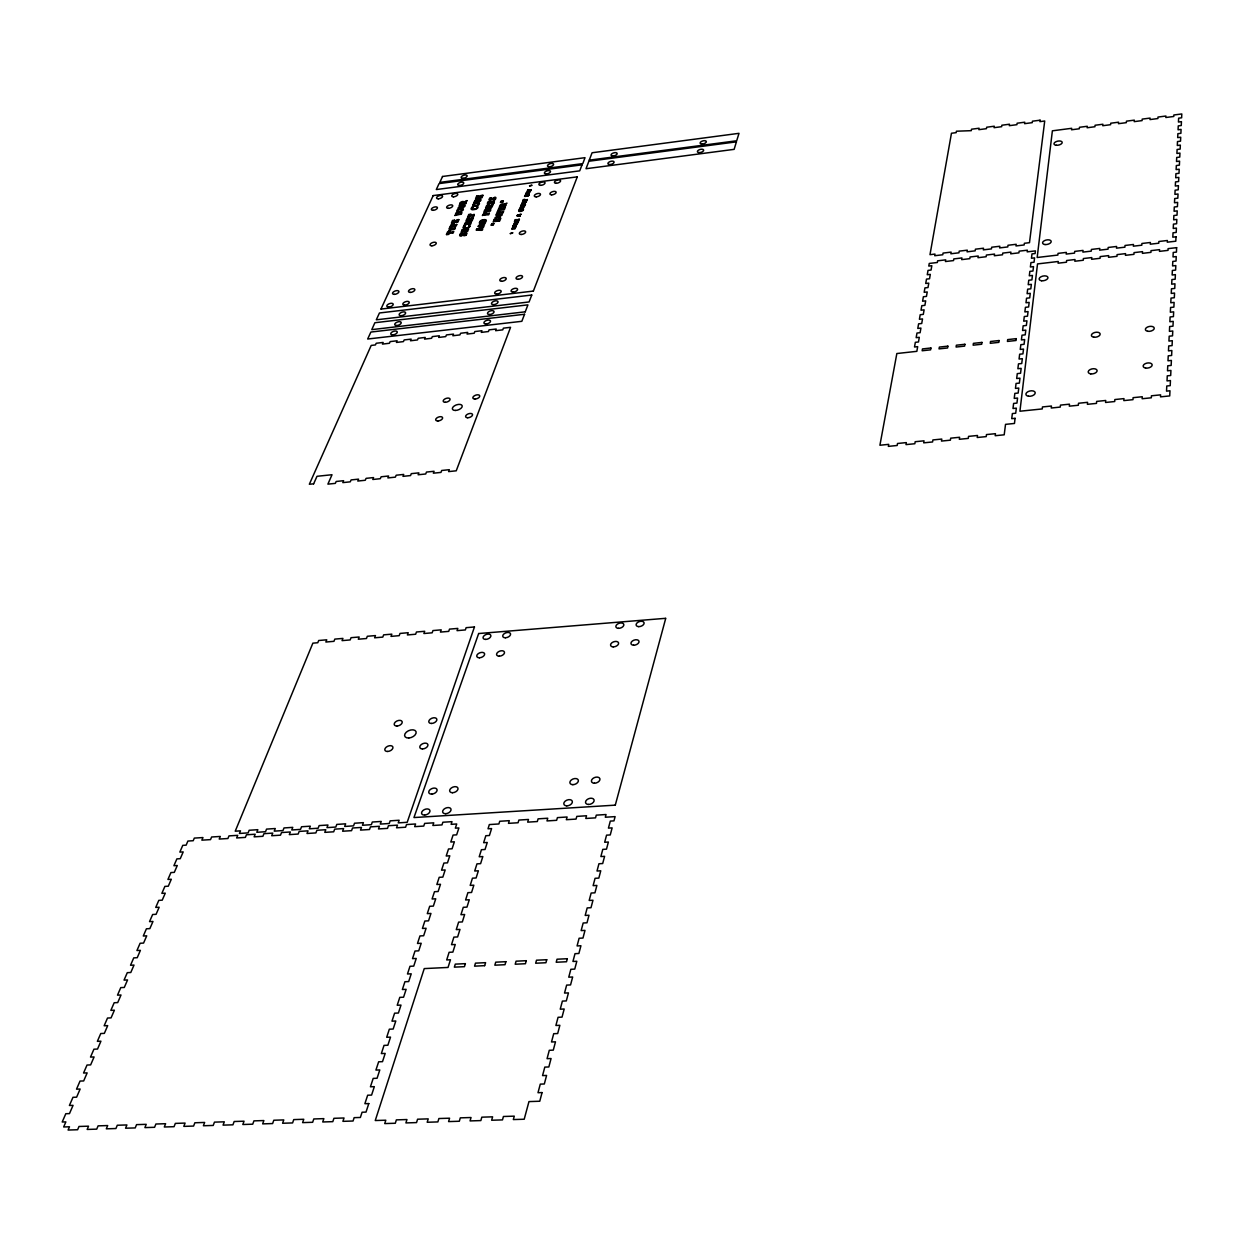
<?xml version="1.0" encoding="UTF-8"?>
<svg xmlns="http://www.w3.org/2000/svg" width="1244" height="1244" viewBox="0 0 1244 1244"><rect width="100%" height="100%" fill="white"/><g stroke="black" fill="none" stroke-linecap="round" stroke-linejoin="round"><path stroke-width="1.5" d="M463.079 202.368L460.56 203.689L462.986 202.197M484.476 224.993L483.683 225.195M489.732 199.46L491.753 199.227M490.183 202.943L488.177 203.083M512.715 232.955L510.367 233.716M471.149 223.018L470.667 224.169M456.812 224.495L456.113 226.128M500.383 217.56L495.547 217.98M481.552 230.342L476.95 230.156M450.064 227.792L454.589 227.994M461.975 212.6L461.306 214.17M455.802 214.652L458.367 213.844L455.615 213.859M455.428 227.668L454.76 229.269M510.289 233.483L512.637 232.737M483.761 226.719L482.656 228.103M506.215 205.089L505.157 206.457M490.789 209.956L490.338 211.06M479.578 223.951L485.067 223.345M459.907 205.291L464.665 205.011A1.882 0.871 -18.3 0 1 465.069 205.307L465.116 205.664A3.779 1.742 -18.3 0 1 464.961 206.115L464.634 206.52A2.224 1.026 -18.3 0 1 463.095 207.375L458.709 208.028M615.282 805.148L665.742 618.315M529.524 185.791L531.779 185.076M531.841 185.465L529.617 186.071M502.172 213.19L497.538 213.175L497.165 214.061L499.046 213.89M484.678 965.686L485.595 962.669L475.472 963.151L474.555 966.168L484.585 965.655M473.389 216.098L468.801 216.098L468.428 216.969L470.279 216.798M515.654 227.512L513.788 228.538L515.311 228.336M480.044 200.579L478.023 199.584L475.115 201.341M478.66 633.538L413.957 817.557L615.002 805.163M480.682 195.681L480.915 195.821A3.965 1.819 -18.1 0 0 481.366 195.774L481.428 197.267L479.064 197.578L479.406 196.785M527.223 191.063L528.949 190.441L527.596 190.13M520.179 216.223L517.084 216.176M531.328 189.663L530.924 190.674M466.189 235.225L463.856 235.8M589.267 160.165L592.066 152.763L739.014 133.326L736.681 140.774L589.236 160.165M533.381 291.065L577.278 176.866M525.232 311.84L527.923 304.858L374.879 322.725L371.785 329.629L525.31 311.809M582.037 164.83L579.72 170.848L436.302 189.554L439.054 183.599L582.068 164.83M485.331 221.323C485.875 219.037 480.915 220.188 480.371 221.992M516.571 220.343L515.125 221.043L516.089 219.877M522.651 205.244L521.22 205.929L522.169 204.778M517.022 220.297L518.421 220.623L518.344 219.597M523.102 205.182L524.486 205.509L524.408 204.498M521.252 210.143L521.609 209.256M521.718 210.08L522.791 209.458M526.476 200.579L523.102 201.264L524.315 201.155M526.85 199.646L523.46 200.377L524.984 199.584M530.457 190.643L527.052 191.483M530.784 189.819L527.72 189.819M518.748 221.012L519.432 219.317M524.812 205.898L525.497 204.218M526.943 200.611L527.394 199.475M514.41 221.572L515.094 219.861M519.463 209.07L519.805 208.214A6.251 2.939 -17.7 0 1 519.992 207.826L522.371 207.421M520.521 206.457L521.189 204.778M522.527 201.481L523.226 199.724M524.548 196.443L525.077 195.324A1.897 0.886 -17.6 0 1 526.336 194.562L526.974 194.391A3.405 1.586 -17.6 0 1 527.565 194.297A2.488 1.166 -17.6 0 1 528.949 194.422M514.441 222.723L517.473 222.738L513.99 223.842M522.153 203.627L525.263 203.596M526.15 193.722L529.244 193.675M502.825 211.604L497.74 212.708L499.513 211.604M499.637 221.09L500.679 218.54M502.934 213.066L503.649 211.356M504.302 209.754L505.344 207.235M507.023 203.145L504.489 204.654M497.071 220.001L496.729 220.81L499.155 220.499L499.824 218.851L499.062 218.96A4.027 1.897 -18 0 1 498.595 219.006L498.455 219.006M501.736 208.697L501.41 209.49L503.82 209.179L503.711 207.655A3.996 1.866 -17.9 0 1 503.26 207.717L503.12 207.701M500.352 202.352L502.778 202.321M493.168 221.914L494.226 219.364M496.294 214.372L497.413 211.682M497.864 210.594L498.999 207.966L501.052 207.639M499.357 207.017L499.886 205.742A11.367 5.303 -17.8 0 1 500.119 205.244L500.212 205.105A1.944 0.902 -17.9 0 1 502.187 203.985A1.944 0.902 -17.9 0 1 503.804 204.467L506.184 203.425M481.941 229.347L480.635 229.549L482.61 227.761M488.037 214.823L483.325 215.056M482.361 230.078L482.703 229.254M485.704 222.101L486.062 221.292A7.588 3.561 -18.2 0 0 486.233 220.826L486.295 220.437A2.612 1.228 -18.1 0 0 485.906 219.877A3.763 1.773 -18.2 0 0 483.683 219.69L482.003 220.064A2.986 1.399 -18.2 0 0 481.148 220.437A2.768 1.306 -18.2 0 0 480.262 221.043L479.267 222.94M488.799 214.73L489.374 212.973L486.746 214.17L486.855 212.491A1.679 0.777 -18.1 0 0 486.451 212.366L484.709 212.584A1.695 0.793 -18.1 0 0 484.134 212.848L482.377 215.57M491.971 207.157L493.028 204.654M476.203 230.156L476.576 229.269M483.916 211.9L484.46 210.609A11.367 5.303 -18 0 1 484.709 210.112L484.787 209.972A1.944 0.902 -18.1 0 1 486.777 208.852A1.944 0.902 -18.1 0 1 488.379 209.334L490.774 208.292M485.58 207.981L486.731 205.369L488.768 205.042M489.436 206.1L489.11 206.893L491.489 206.582L491.411 205.058A3.981 1.85 -18 0 1 490.96 205.12L492.904 204.482M520.334 208.043L521.609 207.375M464.961 230.513L464.618 231.322L467.029 231.011L466.951 229.456A4.027 1.897 -18.3 0 1 466.5 229.502L466.407 229.502M469.828 219.131L469.486 219.939L471.88 219.628L471.818 218.089A4.012 1.866 -18.2 0 1 471.367 218.135L471.569 217.731M474.057 214.528L469.004 215.616L470.792 214.528M467.495 231.602L468.584 229.036M472.362 220.204L473.435 217.669M474.151 215.989L474.135 214.372M481.91 197.827L482.967 195.355M461.042 232.426L462.146 229.86M464.245 224.993L464.805 223.687A11.414 5.349 -18.2 0 1 465.038 223.189L465.132 223.049A1.944 0.917 -18.3 0 1 467.138 221.914A1.944 0.917 -18.3 0 1 468.739 222.412L471.149 221.37M465.94 221.028L467.122 218.384L469.175 218.058M467.557 217.28L468.708 214.606M474.011 202.259L475.006 200.424A2.737 1.26 -18.1 0 1 475.877 199.817A2.939 1.368 -18.1 0 1 476.716 199.444L478.38 199.071A3.716 1.726 -18.1 0 1 480.588 199.242A2.566 1.197 -18.1 0 1 480.946 199.802L480.899 200.175A7.48 3.468 -18.2 0 1 480.775 200.533L480.697 200.704M475.566 198.667L476.623 196.194M515.856 226.983L512.544 227.45M511.844 229.16L515.187 228.663M523.537 207.872L522.527 207.655M453.049 233.188L453.811 231.446M457.792 222.256L458.896 219.722M465.831 203.752L466.298 202.632L465.505 202.85M467.138 200.735L464.603 202.228M525.046 196.428L528.327 195.946M512.979 226.361L516.136 226.315M455.288 221.183L454.946 221.976L457.326 221.681L457.279 220.141A3.996 1.866 -18.4 0 1 456.828 220.188L456.688 220.188M452.349 233.141L447.684 233.281L447.296 234.167L449.146 233.996M452.971 231.695L447.887 232.799L449.69 231.695M455.351 226.221L450.67 226.439M461.135 212.926L456.408 212.584L455.599 213.486M446.409 234.494L447.7 231.648L449.877 231.244M449.006 228.538L449.986 227.636M451.401 223.08L452.505 220.546M454.698 215.539L455.739 214.481M457.947 208.121L458.974 207.079M459.083 205.524L459.502 206.177M459.487 204.576L460.047 203.316A11.258 5.209 -18.2 0 1 460.28 202.819L460.373 202.679M313.643 483.807L317.002 476.296L332.024 474.726L327.887 484.149L335.336 483.372L336.16 481.475L343.624 480.697L342.8 482.61L350.279 481.832L351.088 479.92L358.583 479.142L357.759 481.055L365.269 480.262L366.078 478.349L373.573 477.572L372.78 479.484L380.306 478.707L381.099 476.794L388.626 476.001L387.848 477.929L395.39 477.136L396.167 475.224L403.725 474.43L402.963 476.359L410.536 475.566L411.297 473.653L418.886 472.86L418.124 474.773L425.712 473.98L426.474 472.067L434.078 471.274L433.332 473.187L440.951 472.409L441.698 470.481L449.333 469.688L448.586 471.6L456.237 470.807L510.569 327.312L503.4 328.167L502.763 329.847L495.594 330.686L496.232 329.022L489.094 329.862L488.441 331.542L481.288 332.381L481.957 330.717L474.819 331.557L474.166 333.236L467.044 334.076L467.713 332.397L460.607 333.252L459.938 334.916L452.832 335.756L453.516 334.092L446.425 334.931L445.741 336.595L438.666 337.435L439.35 335.771L432.29 336.611L431.606 338.275L424.546 339.114L425.246 337.435L418.202 338.275L417.502 339.939L410.458 340.778L411.173 339.114L404.16 339.939L403.445 341.602L396.432 342.442L397.147 340.778L390.149 341.602L389.419 343.266L382.437 344.106L383.168 342.442L376.186 343.266L375.455 344.93L371.194 345.428L309.336 484.258L313.612 483.823M442.537 176.477L439.847 182.386L582.798 163.602L585.022 157.677L442.491 176.477M450.546 226.719L449.846 227.123L451.51 224.215A1.695 0.793 -18.5 0 1 452.085 223.951L453.827 223.733A1.679 0.777 -18.5 0 1 454.231 223.858L454.091 225.553L456.719 224.355M471.181 221.261L471.88 220.903L471.429 221.727M380.959 309.087L433.192 195.588M501.114 207.826L498.937 209.816L500.508 208.837M496.434 219.115L494.241 221.137L495.827 220.141M526.352 202.072L526.383 201.31M522.822 209.941L520.863 211.029A3.141 1.477 -17.7 0 1 520.287 211.091L519.23 210.796M488.783 205.276L486.637 207.204L488.457 206.97L488.146 206.224M471.958 208.292L473.202 207.39M495.407 199.522L493.464 200.051M493.837 203.254L491.909 203.767M469.19 218.306L467.013 220.25L468.832 220.017L468.537 219.271M464.354 229.611L462.13 231.633L463.95 231.4L463.654 230.638M478.753 195.992L476.623 197.889L478.147 196.925M454.682 220.297L452.474 222.303L454.029 221.323M469.89 226.346L469.672 226.719A2.986 1.399 -18.3 0 1 468.926 227.403L468.677 227.574A3.405 1.602 -18.3 0 1 467.169 228.243L464.774 228.601A3.53 1.648 -18.3 0 1 463.39 228.243L463.25 228.134A3.001 1.399 -18.3 0 1 463.048 227.559L463.141 227.201A4.338 2.037 -18.3 0 1 463.872 226.299L463.856 226.284M519.261 210.438L520.054 209.863M491.504 198.045L491.022 198.294A1.695 0.793 -18 0 0 489.732 199.382M489.949 201.746L489.467 201.994A1.695 0.793 -18 0 0 488.161 203.083M518.11 222.707L513.85 224.184M491.909 198.993L494.817 197.252A1.835 0.855 -18 0 1 495.594 197.392A2.317 1.073 -18 0 1 495.889 197.749L495.812 198.402A4.199 1.944 -18 0 1 495.065 199.335L495.33 199.335M490.354 202.71L493.277 200.953A1.835 0.855 -18 0 1 494.039 201.093A2.317 1.073 -18 0 1 494.334 201.45L494.272 202.103A4.214 1.959 -18 0 1 493.51 203.036L493.775 203.052M462.659 234.665L465.645 232.861A1.866 0.886 -18.4 0 1 466.407 233.017M476.639 229.16L483.667 226.595M462.426 234.992L460.467 235.054A1.726 0.809 -18.4 0 1 461.757 233.872M468.817 225.273L469.579 225.148A3.234 1.508 -18.3 0 1 469.766 225.351A3.685 1.726 -18.3 0 1 469.905 226.346M476.841 206.488L477.603 206.364A3.203 1.493 -18.2 0 1 477.789 206.551A3.654 1.695 -18.2 0 1 477.929 207.53L477.696 207.903A2.954 1.368 -18.2 0 1 476.965 208.572L476.716 208.743A3.374 1.571 -18.2 0 1 475.224 209.396L472.844 209.754A3.499 1.617 -18.2 0 1 471.476 209.412L471.336 209.303A2.97 1.384 -18.2 0 1 471.134 208.743L471.227 208.386A4.292 1.99 -18.2 0 1 471.942 207.499L471.927 207.499M480.759 195.557L482.843 195.199M494.288 219.271L496.387 218.928M462.224 229.767L464.307 229.425M452.583 220.452L454.651 220.11M495.983 215.228L502.172 214.668M463.841 202.15L467.029 200.564M497.507 211.558L499.684 211.169M468.801 214.481L470.963 214.092M476.716 196.07L478.738 195.743M463.81 225.942L465.598 225.63M495.05 217.576L500.741 215.259L496.449 215.803M477.929 226.268L483.636 223.951L479.344 224.495M471.911 207.142L473.529 206.862M488.705 209.692L487.897 210.625L489.903 210.36M469.066 222.769L468.226 223.718L470.248 223.453M464.245 202.383L463.421 203.316L465.411 203.067M504.131 204.809L503.322 205.758L505.328 205.493M460.435 233.732L462.177 233.437M489.701 198.107L491.411 197.827M488.13 201.808L489.856 201.528M522.713 207.235L524.019 206.66M469.423 222.598L471.258 221.805M522.9 207.484L524.113 206.955M489.079 209.521L490.898 208.728M522.091 202.85L526.072 201.559M517.022 215.383L521.049 214.077M512.932 225.537L516.975 224.215M526.088 192.944L530.053 191.654M455.475 215.43L460.591 214.186A3.39 1.586 -18.3 0 0 460.482 214.45M448.882 230.529L454.029 229.269A3.421 1.602 -18.4 0 0 453.936 229.534M501.845 215.212L496.185 217.482L500.632 216.922M484.74 223.904L479.064 226.19L483.512 225.615M449.131 229.953L451.805 228.912L449.799 228.429M519.246 209.692L519.308 209.661A3.126 1.477 -17.8 0 1 519.774 209.583L520.365 209.521M493.852 223.811L491.52 224.231M493.417 224.9L491.116 225.32M503.198 201.264L500.943 201.652M529.928 191.98L528.576 193.318L529.369 193.38M525.948 201.886L524.595 203.223L525.388 203.285M520.909 214.419L519.541 215.772L520.334 215.834M516.835 224.558L515.451 225.926L516.26 226.004M522.324 205.058L523.242 204.918M516.229 220.157L517.162 220.017M524.128 204.28L525.31 204.109M518.048 219.364L519.246 219.193M465.147 226.175L463.872 227.108A2.426 1.135 -18.3 0 0 463.732 227.248M521.438 204.607L522.558 204.467M515.343 219.706L516.462 219.566M523.475 199.553L524.75 199.367M501.052 201.108L503.307 200.922M491.691 223.656L493.961 223.469M500.617 202.181L502.856 201.994M491.224 224.76L493.495 224.573M478.753 196.521L479.624 196.396A3.732 1.726 -18.1 0 1 480.137 196.35L480.215 196.35M476.421 198.371L481.226 197.734M474.99 201.683L479.811 201.046M479.624 201.528L474.088 202.57M460.358 204.156L465.209 203.534M525.201 196.054L528.451 195.635M459.658 205.866L464.339 205.758A2.255 1.042 -18.3 0 1 464.245 206.1L462.659 207.017A7.075 3.265 -18.3 0 1 461.851 207.157L458.927 207.53M488.783 205.82L489.669 205.695A3.763 1.757 -18 0 1 490.183 205.649L490.229 205.649M433.161 195.588L577.092 176.881M486.435 207.686L491.287 207.064M500.212 206.597L505.142 205.96M503.664 207.266L505.219 207.079M501.083 208.417L501.97 208.292A3.779 1.773 -17.9 0 1 502.483 208.246L502.56 208.246M521.096 206.255L524.362 205.835M484.787 211.48L489.701 210.842M498.735 210.298L503.618 209.661M520.163 208.479L521.625 208.277M520.039 208.79L523.335 208.354M522.045 209.272L523.055 209.132M457.232 219.737L458.787 219.566M471.771 217.684L473.326 217.513M469.19 218.851L470.061 218.726A3.779 1.773 -18.3 0 1 470.574 218.68L470.621 218.68M454.651 220.888L455.522 220.779A3.779 1.757 -18.4 0 1 456.035 220.732L456.113 220.732M466.811 220.732L471.678 220.11M452.256 222.785L457.123 222.163M498.999 218.555L500.57 218.369M496.403 219.722L497.289 219.597A3.81 1.788 -18 0 1 497.818 219.55M480.246 222.349L485.144 221.712M465.116 224.573L470.045 223.936M480.044 222.832L484.942 222.194M494.039 221.619L498.953 220.981M514.985 221.37L518.282 220.95M478.427 226.688L483.325 226.05M466.904 229.052L468.475 228.865M464.307 230.218L465.194 230.109A3.81 1.788 -18.4 0 1 465.707 230.047L465.754 230.062M461.913 232.13L466.811 231.508M512.404 227.761L513.694 227.605L512.015 228.772M381.084 309.072L533.178 291.096M522.713 201.606L523.895 201.466M469.594 217.265L467.744 217.482M498.362 214.357L496.418 214.559M448.462 234.478L446.565 234.681M478.613 633.538L665.478 618.33M460.42 234.105L460.451 234.105A4.37 2.053 -18.4 0 0 459.751 234.945L459.689 235.349A2.597 1.213 -18.4 0 0 460.031 235.925L460.156 235.987A1.804 0.855 -18.4 0 0 460.964 236.08A2.224 1.042 -18.4 0 0 461.54 236.002L464.51 233.545L465.956 233.95A1.959 0.917 -18.4 0 1 464.758 235.194M466.111 235.038L466.002 235.023A4.276 2.022 -18.4 0 0 466.656 234.059L466.733 233.499M514.674 222.147L518.064 222.474M468.848 225.553L468.941 225.662A2.799 1.306 -18.3 0 1 469.066 226.424L468.895 226.688A2.006 0.933 -18.3 0 1 468.179 227.294A2.426 1.135 -18.3 0 1 467.293 227.683L464.712 228.01A2.426 1.135 -18.3 0 1 464.074 227.823A1.975 0.917 -18.3 0 1 463.81 227.357M460.342 202.679A1.928 0.886 -18.3 0 1 462.364 201.575A1.928 0.886 -18.3 0 1 463.934 202.041M466.344 232.939A2.441 1.151 -18.4 0 1 466.656 233.312M471.818 208.432A2.395 1.12 -18.2 0 1 471.88 208.199M471.88 208.541A1.944 0.902 -18.2 0 0 472.145 209.008A2.395 1.12 -18.2 0 0 472.782 209.194L475.348 208.852A2.395 1.12 -18.2 0 0 476.219 208.479A1.975 0.917 -18.2 0 0 476.934 207.888L477.09 207.624A2.768 1.291 -18.2 0 0 477.027 206.955M488.177 202.181A4.292 2.006 -18 0 0 487.477 202.99L487.43 203.254A2.55 1.182 -18 0 0 487.772 203.938L487.897 204A1.773 0.824 -18 0 0 488.69 204.094A2.193 1.011 -18 0 0 489.265 204L492.173 201.606L493.588 202.088A1.928 0.902 -18 0 1 492.437 203.192M489.732 198.48A4.292 1.99 -18 0 0 489.047 199.289L489.001 199.553A2.55 1.182 -18 0 0 489.327 200.237L489.452 200.284A1.773 0.824 -18 0 0 490.245 200.377A2.177 1.011 -18 0 0 490.82 200.3L493.728 197.905L495.143 198.387A1.928 0.902 -18 0 1 493.992 199.491M519.214 209.956A2.861 1.337 -17.7 0 0 518.732 210.547L518.686 210.796A2.006 0.933 -17.7 0 0 518.935 211.247A2.364 1.104 -17.7 0 0 519.899 211.464L521.298 211.293A2.161 1.011 -17.7 0 0 523.086 210.298L523.32 209.909A3.25 1.524 -17.8 0 0 523.351 209.147M525.015 195.868A2.053 0.949 -17.6 0 1 527.378 194.499A2.053 0.949 -17.6 0 1 528.871 195.355M529.027 194.391A2.55 1.182 -17.6 0 1 529.042 195.292M473.466 204.933C480.262 207.142 478.411 200.144 473.482 204.809M462.706 209.49C458.274 214.528 455.537 207.39 462.706 209.552M486.373 213.268L486.031 214.263C481.008 216.518 484.958 211.387 486.373 213.268M502.949 204.856L500.415 206.131L501.41 204.716L502.949 204.902M487.524 209.723L484.989 210.998L486 209.583L487.524 209.769M453.733 224.651L450.872 225.957L452.038 224.464L453.733 224.604M467.868 222.8L465.318 224.091L466.344 222.645L467.868 222.8M1176.637 247.649L1176.435 252.097L1173.232 252.47L1173.014 256.933L1176.233 256.559L1176.031 261.053L1172.797 261.427L1172.579 265.921L1175.813 265.563L1175.611 270.088L1172.361 270.461L1172.143 275.002L1175.393 274.629L1175.176 279.2L1171.91 279.573L1171.692 284.176L1174.958 283.803L1174.756 288.421L1171.475 288.795L1171.242 293.428L1174.538 293.055L1174.32 297.72L1171.024 298.093L1170.791 302.774L1174.103 302.401L1173.885 307.113L1170.573 307.47L1170.34 312.213L1173.652 311.84L1173.434 316.598L1170.106 316.956L1169.873 321.729L1173.216 321.372L1172.983 326.161L1169.655 326.534L1169.422 331.355L1172.765 330.982L1172.532 335.833L1169.189 336.207L1168.94 341.074L1172.314 340.7L1172.081 345.599L1168.707 345.956L1168.474 350.886L1171.848 350.513L1171.63 355.457L1168.24 355.831L1167.992 360.791L1171.397 360.433L1171.164 365.425L1167.758 365.783L1167.51 370.805L1170.931 370.448L1170.697 375.486L1167.261 375.843L1167.027 380.913L1170.448 380.555L1170.215 385.656L1166.779 385.998L1166.53 391.129L1169.982 390.772L1169.733 395.919L1160.528 396.852L1160.621 394.861L1151.431 395.794L1151.322 397.8L1142.148 398.733L1142.256 396.743L1133.097 397.676L1132.973 399.666L1123.83 400.599L1123.97 398.609L1114.842 399.542L1114.702 401.532L1105.574 402.465L1105.729 400.475L1096.648 401.408L1096.477 403.398L1087.396 404.316L1087.567 402.325L1078.517 403.258L1078.33 405.249L1069.296 406.166L1069.482 404.176L1060.463 405.109L1060.261 407.083L1051.242 408.016L1051.444 406.026L1042.456 406.943L1042.254 408.934L1019.924 411.22L1037.527 263.915L1058.255 261.489L1058.069 263.199L1066.45 262.22L1066.621 260.509L1075.003 259.529L1074.832 261.24L1083.229 260.26L1083.384 258.55L1091.797 257.57L1091.641 259.281L1100.069 258.301L1100.209 256.591L1108.653 255.595L1108.513 257.306L1116.972 256.326L1117.096 254.616L1125.556 253.62L1125.431 255.331L1133.922 254.351L1134.046 252.625L1142.536 251.63L1142.412 253.356L1150.933 252.361L1151.042 250.635L1159.563 249.64L1159.47 251.366L1168.007 250.371L1168.1 248.644L1176.637 247.649M1176 236.795L1175.798 241.196L1167.276 242.191L1167.37 240.496L1158.864 241.492L1158.77 243.202L1150.28 244.197L1150.389 242.487L1141.914 243.482L1141.805 245.192L1133.346 246.188L1133.471 244.477L1125.027 245.472L1124.903 247.183L1116.474 248.162L1116.599 246.468L1108.186 247.463L1108.046 249.158L1099.649 250.153L1099.789 248.442L1091.408 249.438L1091.252 251.132L1082.886 252.112L1083.042 250.417L1074.692 251.397L1074.521 253.107L1066.17 254.087L1066.357 252.392L1058.038 253.372L1057.851 255.067L1037.169 257.492L1052.377 130.822L1071.69 128.303L1071.519 129.78L1079.31 128.77L1079.465 127.292L1087.272 126.282L1087.116 127.759L1094.938 126.733L1095.078 125.255L1102.899 124.245L1102.759 125.722L1110.597 124.695L1110.736 123.218L1118.574 122.192L1118.449 123.685L1126.318 122.658L1126.442 121.166L1134.31 120.139L1134.201 121.632L1142.085 120.606L1142.194 119.113L1150.094 118.087L1149.985 119.58L1157.9 118.538L1157.993 117.06L1165.923 116.034L1165.83 117.511L1173.776 116.47L1173.854 114.992L1181.8 113.95L1181.629 117.791L1178.643 118.18L1178.441 122.036L1181.442 121.648L1181.256 125.52L1178.255 125.908L1178.068 129.796L1181.069 129.407L1180.898 133.31L1177.881 133.683L1177.679 137.618L1180.711 137.229L1180.525 141.163L1177.493 141.552L1177.306 145.501L1180.338 145.113L1180.152 149.093L1177.104 149.467L1176.917 153.463L1179.95 153.074L1179.763 157.086L1176.715 157.475L1176.513 161.502L1179.576 161.114L1179.39 165.157L1176.326 165.545L1176.124 169.604L1179.188 169.215L1179.001 173.305L1175.922 173.678L1175.72 177.783L1178.814 177.394L1178.612 181.515L1175.518 181.904L1175.316 186.04L1178.426 185.651L1178.224 189.803L1175.113 190.192L1174.911 194.359L1178.021 193.986L1177.835 198.169L1174.709 198.558L1174.491 202.772L1177.633 202.383L1177.43 206.628L1174.289 207.002L1174.087 211.247L1177.228 210.874L1177.026 215.15L1173.87 215.523L1173.667 219.815L1176.824 219.442L1176.622 223.749L1173.45 224.122L1173.247 228.461L1176.42 228.072L1176.202 232.426L1173.03 232.799L1172.812 237.184L1176 236.795M1015.088 418.326L1014.466 423.458L1005.525 424.359L1004.203 434.809L995.2 435.711L995.464 433.689L986.476 434.576L986.197 436.613L977.224 437.499L977.504 435.478L968.547 436.38L968.267 438.401L959.326 439.287L959.622 437.266L950.696 438.168L950.385 440.174L941.475 441.076L941.786 439.054L932.907 439.941L932.58 441.962L923.701 442.848L924.028 440.827L915.18 441.713L914.838 443.735L905.99 444.606L906.332 442.6L897.515 443.486L897.157 445.492L888.34 446.378L888.714 444.357L879.912 445.243L896.846 353.529L916.844 351.337L917.668 346.656L914.511 346.998L915.335 342.318L918.492 341.976L919.3 337.326L916.159 337.668L916.984 333.034L920.109 332.692L920.918 328.074L917.792 328.432L918.601 323.844L921.726 323.487L922.519 318.915L919.409 319.273L920.202 314.732L923.312 314.374L924.105 309.849L921.011 310.207L921.804 305.697L924.898 305.34L925.676 300.861L922.597 301.219L923.375 296.756L926.453 296.399L927.231 291.951L924.168 292.309L924.945 287.893L928.008 287.535L928.786 283.134L925.723 283.476L926.5 279.107L929.548 278.749L930.31 274.38L927.262 274.737L928.024 270.399L931.072 270.041L931.818 265.718L928.786 266.076L929.252 263.448L937.338 262.5L937.618 260.82L945.72 259.856L945.44 261.535L953.542 260.571L953.821 258.907L961.939 257.943L961.674 259.623L969.807 258.659L970.071 256.979L978.219 256.015L977.971 257.695L986.134 256.731L986.383 255.051L994.547 254.071L994.314 255.751L1002.509 254.787L1002.742 253.107L1010.937 252.128L1010.719 253.823L1018.929 252.843L1019.147 251.164L1027.373 250.184L1027.171 251.863L1035.412 250.899L1035.101 253.527L1031.991 253.9L1031.463 258.239L1034.573 257.866L1034.044 262.235L1030.934 262.593L1030.39 266.978L1033.515 266.62L1032.971 271.021L1029.845 271.379L1029.301 275.795L1032.442 275.437L1031.898 279.884L1028.757 280.242L1028.213 284.705L1031.354 284.347L1030.809 288.826L1027.653 289.183L1027.109 293.693L1030.265 293.335L1029.721 297.86L1026.549 298.218L1025.989 302.758L1029.161 302.401L1028.617 306.973L1025.429 307.33L1024.869 311.917L1028.057 311.56L1027.497 316.178L1024.294 316.536L1023.719 321.17L1026.938 320.812L1026.362 325.462L1023.159 325.819L1022.584 330.5L1025.802 330.142L1025.227 334.838L1021.993 335.196L1021.417 339.923L1024.652 339.565L1024.076 344.308L1020.842 344.666L1020.251 349.424L1023.501 349.082L1022.926 353.871L1019.66 354.213L1019.069 359.034L1022.335 358.676L1021.744 363.512L1018.478 363.87L1017.872 368.722L1021.153 368.38L1020.562 373.262L1017.281 373.62L1016.675 378.518L1019.971 378.176L1019.365 383.105L1016.068 383.447L1015.462 388.408L1018.774 388.066L1018.167 393.042L1014.84 393.384L1014.233 398.391L1017.561 398.049L1016.939 403.087L1013.611 403.429L1012.989 408.483L1016.332 408.141L1015.71 413.226L1012.367 413.568L1011.73 418.668L1015.088 418.326M1040.093 120.201L1039.906 121.648L1044.711 120.995L1029.488 242.673L1024.372 243.295L1024.154 244.959L1015.959 245.954L1016.177 244.29L1007.998 245.27L1007.78 246.934L999.601 247.914L999.834 246.25L991.686 247.229L991.452 248.893L983.304 249.873L983.537 248.209L975.42 249.189L975.172 250.853L967.054 251.832L967.303 250.168L959.217 251.148L958.953 252.812L950.867 253.776L951.131 252.112L943.061 253.092L942.781 254.756L934.726 255.72L934.99 254.071L929.983 254.678L951.458 133.248L956.154 132.657L956.403 131.211L971.269 130.667L971.517 129.22L979.09 128.225L978.857 129.671L986.445 128.676L986.679 127.23L994.267 126.219L994.049 127.681L1001.653 126.686L1001.871 125.224L1009.49 124.213L1009.288 125.675L1016.923 124.68L1017.125 123.218L1024.761 122.207L1024.574 123.669L1032.225 122.658L1032.427 121.197L1040.093 120.201M1016.286 338.648L1016.053 340.498L1007.438 341.431L1007.687 339.596L1016.286 338.648M999.087 340.529L998.839 342.364L990.271 343.313L990.519 341.478L999.087 340.529M981.951 342.411L981.703 344.246L973.15 345.194L973.414 343.344L981.951 342.411M964.893 344.277L964.613 346.112L956.092 347.045L956.372 345.21L964.893 344.277M947.866 346.143L947.586 347.978L939.002 348.895L939.391 347.076L947.866 346.143M930.916 347.993L930.605 349.844L922.146 350.761L922.473 348.926L930.916 347.993M542.057 1092.574L539.772 1101.235L528.964 1101.593L524.206 1119.227L513.337 1119.569L514.27 1116.148L503.431 1116.49L502.483 1119.895L491.66 1120.238L492.608 1116.832L481.817 1117.174L480.853 1120.58L470.061 1120.922L471.041 1117.516L460.311 1117.858L459.316 1121.248L448.586 1121.59L449.582 1118.2L438.899 1118.527L437.872 1121.917L427.19 1122.259L428.216 1118.869L417.58 1119.211L416.538 1122.586L405.902 1122.928L406.959 1119.538L396.37 1119.88L395.297 1123.254L384.723 1123.581L385.796 1120.206L375.253 1120.533L424.251 968.594L448.042 967.443L450.468 959.762L446.705 959.948L449.115 952.298L452.863 952.111L455.257 944.491L451.51 944.678L453.889 937.121L457.621 936.934L459.985 929.408L456.268 929.61L458.616 922.131L462.333 921.928L464.65 914.495L460.949 914.698L463.281 907.311L466.966 907.109L469.283 899.77L465.598 899.972L467.899 892.663L471.569 892.461L473.84 885.199L470.185 885.401L472.456 878.186L476.11 877.969L478.365 870.8L474.71 871.002L476.965 863.865L480.604 863.647L482.827 856.556L479.204 856.774L481.428 849.714L485.036 849.496L487.244 842.483L483.636 842.701L485.829 835.719L489.421 835.501L491.598 828.566L488.021 828.784L489.343 824.57L498.891 823.963L499.73 821.273L509.294 820.667L508.469 823.357L518.064 822.75L518.888 820.06L528.482 819.454L527.674 822.144L537.315 821.538L538.108 818.847L547.749 818.225L546.971 820.931L556.643 820.309L557.421 817.619L567.108 816.997L566.331 819.703L576.05 819.081L576.812 816.391L586.53 815.769L585.784 818.474L595.534 817.852L596.28 815.147L606.046 814.525L605.315 817.23L615.111 816.624L613.976 820.869L610.306 821.102L608.44 828.115L612.126 827.882L610.26 834.942L606.559 835.159L604.677 842.25L608.378 842.032L606.497 849.154L602.78 849.372L600.868 856.556L604.6 856.323L602.687 863.538L598.939 863.756L597.011 871.018L600.759 870.8L598.831 878.093L595.067 878.311L593.124 885.65L596.887 885.433L594.943 892.819L591.149 893.036L589.174 900.454L592.968 900.252L590.993 907.716L587.184 907.918L585.193 915.444L589.003 915.242L586.997 922.799L583.172 923.001L581.15 930.59L584.991 930.403L582.969 938.054L579.113 938.24L577.076 945.938L580.932 945.751L578.88 953.479L575.008 953.681L572.94 961.456L576.812 961.27L574.744 969.107L570.856 969.294L568.757 977.178L572.66 976.991L570.561 984.921L566.642 985.108L564.527 993.07L568.446 992.899L566.315 1000.922L562.381 1001.109L560.235 1009.179L564.185 1009.008L562.024 1017.125L558.074 1017.297L555.897 1025.476L559.862 1025.305L557.685 1033.531L553.704 1033.702L551.512 1041.974L555.493 1041.819L553.285 1050.138L549.288 1050.294L547.065 1058.675L551.076 1058.52L548.837 1066.963L544.81 1067.103L542.555 1075.593L546.582 1075.438L544.328 1083.99L540.285 1084.13L537.999 1092.714L542.057 1092.574M567.326 958.72L566.518 961.752L556.208 962.25L557.032 959.217L567.326 958.72M546.754 959.715L545.929 962.732L535.666 963.229L536.506 960.212L546.754 959.715M526.274 960.695L525.419 963.727L515.203 964.224L516.073 961.192L526.274 960.695M505.888 961.69L505.002 964.706L494.832 965.188L495.734 962.172L505.888 961.69M736.401 141.878L734.131 149.358L586.017 168.718L588.878 161.238L736.479 141.847M465.38 963.649L464.447 966.666L454.355 967.148L455.304 964.131L465.38 963.649M368.799 1103.568L366.016 1112.105L362.082 1112.229L360.371 1117.47L354.151 1117.656L353.047 1121.015L342.909 1121.342L344.028 1117.983L333.936 1118.309L332.801 1121.653L322.725 1121.979L323.86 1118.636L313.799 1118.962L312.648 1122.29L302.603 1122.617L303.769 1119.273L293.755 1119.6L292.589 1122.928L282.59 1123.254L283.772 1119.911L273.804 1120.238L272.607 1123.565L262.655 1123.876L263.868 1120.549L253.947 1120.875L252.719 1124.187L242.813 1124.514L244.042 1121.186L234.167 1121.513L232.923 1124.825L223.065 1125.136L224.309 1121.824L214.466 1122.135L213.206 1125.447L203.394 1125.758L204.654 1122.446L194.873 1122.772L193.582 1126.069L183.801 1126.38L185.092 1123.083L175.342 1123.394L174.051 1126.691L164.301 1127.002L165.623 1123.705L155.904 1124.016L154.583 1127.297L144.895 1127.608L146.217 1124.327L136.56 1124.638L135.223 1127.919L125.566 1128.215L126.919 1124.949L117.294 1125.245L115.925 1128.526L106.315 1128.837L107.684 1125.556L98.105 1125.867L96.721 1129.132L87.158 1129.443L88.542 1126.178L79.01 1126.473L77.61 1129.739L68.078 1130.05L69.493 1126.784L63.662 1126.971L65.87 1121.886L62.2 1122.01L65.808 1113.722L69.477 1113.598L73.054 1105.356L69.4 1105.481L72.976 1097.301L76.615 1097.177L80.145 1089.029L76.522 1089.169L80.036 1081.067L83.675 1080.943L87.158 1072.888L83.55 1073.028L87.033 1065.035L90.641 1064.895L94.093 1056.949L90.501 1057.089L93.938 1049.19L97.53 1049.05L100.935 1041.181L97.359 1041.337L100.764 1033.531L104.34 1033.375L107.715 1025.616L104.154 1025.771L107.513 1018.043L111.058 1017.887L114.401 1010.206L110.856 1010.377L114.184 1002.742L117.713 1002.586L121.01 994.998L117.496 995.153L120.777 987.612L124.291 987.456L127.557 979.945L124.042 980.116L127.292 972.668L130.791 972.497L134.01 965.08L130.527 965.251L133.746 957.88L137.229 957.693L140.401 950.369L136.933 950.54L140.105 943.263L143.573 943.076L146.73 935.83L143.278 936.017L146.419 928.801L149.855 928.615L152.981 921.446L149.529 921.633L152.639 914.511L156.075 914.324L159.154 907.234L155.733 907.42L158.797 900.376L162.218 900.174L165.265 893.161L161.86 893.363L164.892 886.397L168.298 886.194L171.314 879.259L167.924 879.461L170.926 872.573L174.3 872.371L177.286 865.513L173.911 865.715L176.881 858.889L180.256 858.687L183.195 851.907L179.836 852.109L182.775 845.36L186.133 845.158L187.906 841.053L193.193 840.726L194.328 838.098L202.974 837.554L201.855 840.166L210.516 839.622L211.635 836.994L220.312 836.45L219.208 839.062L227.916 838.518L229.005 835.89L237.728 835.33L236.64 837.958L245.363 837.399L246.452 834.786L255.191 834.226L254.118 836.854L262.888 836.295L263.961 833.667L272.747 833.107L271.69 835.735L280.491 835.175L281.533 832.547L290.35 831.972L289.308 834.615L298.156 834.055L299.182 831.412L308.03 830.852L307.004 833.496L315.883 832.92L316.893 830.277L325.788 829.717L324.777 832.36L333.687 831.801L334.683 829.142L343.593 828.582L342.613 831.225L351.554 830.665L352.534 828.006L361.491 827.431L360.511 830.09L369.499 829.515L370.463 826.871L379.451 826.296L378.487 828.939L387.506 828.38L388.455 825.721L397.474 825.145L396.541 827.804L405.591 827.229L406.524 824.57L415.574 823.979L414.656 826.654L423.753 826.078L424.655 823.404L433.752 822.828L432.85 825.487L441.978 824.912L442.864 822.237L451.992 821.662L451.121 824.337L456.719 823.979L455.351 828.162L458.896 827.944L456.641 834.848L453.08 835.066L450.794 842.017L454.371 841.799L452.085 848.781L448.509 848.999L446.207 856.012L449.799 855.794L447.482 862.854L443.89 863.072L441.558 870.178L445.165 869.96L442.833 877.113L439.21 877.315L436.846 884.5L440.485 884.297L438.121 891.513L434.483 891.715L432.088 898.992L435.742 898.79L433.363 906.099L429.693 906.285L427.283 913.64L430.953 913.438L428.542 920.84L424.857 921.026L422.416 928.459L426.101 928.273L423.66 935.752L419.959 935.939L417.486 943.465L421.203 943.279L418.73 950.836L415.014 951.022L412.51 958.642L416.242 958.455L413.739 966.106L409.991 966.293L407.472 973.99L411.22 973.819L408.685 981.563L404.922 981.734L402.372 989.524L406.135 989.353L403.569 997.206L399.791 997.361L397.209 1005.261L400.988 1005.09L398.407 1013.02L394.597 1013.191L391.984 1021.168L395.794 1020.997L393.166 1029.037L389.341 1029.192L386.697 1037.278L390.523 1037.123L387.864 1045.24L384.023 1045.395L381.348 1053.575L385.189 1053.419L382.499 1061.661L378.642 1061.801L375.921 1070.073L379.793 1069.933L377.072 1078.268L373.184 1078.408L370.432 1086.789L374.335 1086.65L371.583 1095.078L367.664 1095.218L364.881 1103.692L368.799 1103.568M474.462 626.96L407.192 822.3L398.22 822.89L399.137 820.247L390.181 820.853L389.248 823.497L380.291 824.088L381.239 821.444L372.314 822.035L371.365 824.679L362.455 825.27L363.403 822.642L354.524 823.233L353.545 825.861L344.666 826.451L345.645 823.823L336.797 824.414L335.802 827.042L326.954 827.633L327.95 825.005L319.133 825.596L318.137 828.224L309.321 828.815L310.331 826.187L301.546 826.762L300.519 829.39L291.749 829.981L292.775 827.353L284.021 827.944L282.979 830.557L274.24 831.147L275.282 828.52L266.558 829.11L265.516 831.723L256.793 832.298L257.85 829.686L249.173 830.261L248.1 832.889L239.423 833.464L240.496 830.852L235.225 831.194L312.866 643.164L317.78 642.728L318.697 640.504L326.768 639.805L325.85 642.028L333.952 641.329L334.838 639.105L342.94 638.405L342.053 640.629L350.17 639.929L351.057 637.69L359.174 636.99L358.303 639.214L366.451 638.514L367.322 636.275L375.47 635.575L374.615 637.799L382.779 637.099L383.65 634.86L391.829 634.145L390.974 636.384L399.184 635.668L400.024 633.429L408.234 632.714L407.394 634.953L415.636 634.238L416.46 631.999L424.702 631.283L423.877 633.523L432.15 632.807L432.959 630.568L441.231 629.853L440.423 632.092L448.711 631.377L449.519 629.122L457.823 628.407L457.03 630.646L465.349 629.931L466.127 627.676L474.462 626.96M531.748 295.046L529.089 301.95L376.294 319.817L379.451 312.975L531.779 295.03M524.548 314.265L521.827 321.31L367.664 339.021L370.883 332.055L524.579 314.265M515.358 225.04L513.228 225.739L515.358 225.04M519.432 214.885L517.333 215.585L519.432 214.885M524.486 202.352L522.387 203.052L524.486 202.352M528.467 192.462L526.383 193.131L528.467 192.462M480.511 228.212L479.966 229.487L477.338 229.254L480.511 228.212M408.778 738.003A6.096 3.67 -22.5 0 0 416.009 731.581A6.096 3.67 -22.5 0 0 406.353 732.141A6.096 3.67 -22.5 0 0 408.778 738.003M397.069 726.029A4.23 2.535 -22.6 0 0 402.123 721.582A4.23 2.535 -22.6 0 0 395.421 721.971A4.23 2.535 -22.6 0 0 397.069 726.029M387.739 751.469A4.292 2.581 -22.9 0 0 392.855 746.929A4.292 2.581 -22.9 0 0 386.075 747.302A4.292 2.581 -22.9 0 0 387.739 751.469M431.466 723.464A4.245 2.55 -22.1 0 0 436.815 719.156A4.245 2.55 -22.1 0 0 430.206 719.203A4.245 2.55 -22.1 0 0 431.466 723.464M422.462 748.95A4.292 2.612 -22.4 0 0 427.889 744.565A4.292 2.612 -22.4 0 0 421.218 744.596A4.292 2.612 -22.4 0 0 422.462 748.95M566.813 805.863A4.478 2.877 -20.9 0 0 572.287 801.198A4.478 2.877 -20.9 0 0 565.165 801.167A4.478 2.877 -20.9 0 0 566.813 805.863M572.862 784.669A4.432 2.83 -20.6 0 0 578.289 780.066A4.432 2.83 -20.6 0 0 571.229 780.05A4.432 2.83 -20.6 0 0 572.862 784.669M588.567 804.464A4.478 2.892 -20.5 0 0 594.026 799.783A4.478 2.892 -20.5 0 0 586.873 799.752A4.478 2.892 -20.5 0 0 588.567 804.464M594.445 783.222A4.447 2.846 -20.2 0 0 599.857 778.604A4.447 2.846 -20.2 0 0 592.75 778.604A4.447 2.846 -20.2 0 0 594.445 783.222M613.168 646.88A4.183 2.519 -18.8 0 0 618.563 642.884A4.183 2.519 -18.8 0 0 612.017 642.666A4.183 2.519 -18.8 0 0 613.168 646.88M618.455 628.329A4.136 2.472 -18.6 0 0 623.804 624.395A4.136 2.472 -18.6 0 0 617.304 624.193A4.136 2.472 -18.6 0 0 618.455 628.329M633.6 645.216A4.183 2.535 -18.5 0 0 638.981 641.22A4.183 2.535 -18.5 0 0 632.403 640.987A4.183 2.535 -18.5 0 0 633.6 645.216M638.732 626.634A4.152 2.488 -18.3 0 0 644.065 622.7A4.152 2.488 -18.3 0 0 637.534 622.498A4.152 2.488 -18.3 0 0 638.732 626.634M505.406 637.768A4.105 2.41 -20.3 0 0 510.507 633.694A4.105 2.41 -20.3 0 0 504.038 633.818A4.105 2.41 -20.3 0 0 505.406 637.768M499.264 656.179A4.136 2.457 -20.5 0 0 504.426 652.043A4.136 2.457 -20.5 0 0 497.895 652.151A4.136 2.457 -20.5 0 0 499.264 656.179M485.704 639.416A4.09 2.41 -20.6 0 0 490.82 635.342A4.09 2.41 -20.6 0 0 484.367 635.466A4.09 2.41 -20.6 0 0 485.704 639.416M479.406 657.781A4.136 2.441 -20.8 0 0 484.569 653.66A4.136 2.441 -20.8 0 0 478.085 653.769A4.136 2.441 -20.8 0 0 479.406 657.781M452.443 792.723A4.401 2.737 -22.5 0 0 457.963 788.167A4.401 2.737 -22.5 0 0 451.106 788.152A4.401 2.737 -22.5 0 0 452.443 792.723M445.71 813.716A4.447 2.783 -22.8 0 0 450.934 808.927A4.447 2.783 -22.8 0 0 443.859 809.269A4.447 2.783 -22.8 0 0 445.71 813.716M431.808 794.123A4.401 2.721 -22.8 0 0 436.986 789.396A4.401 2.721 -22.8 0 0 430.004 789.753A4.401 2.721 -22.8 0 0 431.808 794.123M424.624 815.084A4.432 2.768 -23.1 0 0 429.864 810.295A4.432 2.768 -23.1 0 0 422.82 810.637A4.432 2.768 -23.1 0 0 424.624 815.084M388.89 307.081A3.374 1.633 -19.5 0 0 393.182 304.065A3.374 1.633 -19.5 0 0 387.957 304.407A3.374 1.633 -19.5 0 0 388.89 307.081M394.41 294.361A3.343 1.602 -19.3 0 0 398.92 291.485A3.343 1.602 -19.3 0 0 393.866 291.609A3.343 1.602 -19.3 0 0 394.41 294.361M404.704 305.153A3.374 1.633 -19.3 0 0 409.245 302.245A3.374 1.633 -19.3 0 0 404.16 302.354A3.374 1.633 -19.3 0 0 404.704 305.153M410.349 292.418A3.343 1.617 -19.2 0 0 414.858 289.541A3.343 1.617 -19.2 0 0 409.789 289.665A3.343 1.617 -19.2 0 0 410.349 292.418M433.145 210.314A3.203 1.477 -18.6 0 0 437.437 207.639A3.203 1.477 -18.6 0 0 432.57 207.826A3.203 1.477 -18.6 0 0 433.145 210.314M438.323 198.822A3.172 1.462 -18.5 0 0 442.584 196.179A3.172 1.462 -18.5 0 0 437.748 196.365A3.172 1.462 -18.5 0 0 438.323 198.822M448.462 208.323A3.203 1.477 -18.4 0 0 452.738 205.633A3.203 1.477 -18.4 0 0 447.871 205.82A3.203 1.477 -18.4 0 0 448.462 208.323M453.547 196.816A3.188 1.462 -18.3 0 0 457.808 194.173A3.188 1.462 -18.3 0 0 452.94 194.359A3.188 1.462 -18.3 0 0 453.547 196.816M556.177 183.288A3.219 1.493 -17.3 0 0 560.609 180.722A3.219 1.493 -17.3 0 0 555.773 180.707A3.219 1.493 -17.3 0 0 556.177 183.288M551.683 194.826A3.234 1.508 -17.4 0 0 556.146 192.229A3.234 1.508 -17.4 0 0 551.279 192.214A3.234 1.508 -17.4 0 0 551.683 194.826M540.813 185.34A3.203 1.493 -17.4 0 0 545.028 182.666A3.203 1.493 -17.4 0 0 540.052 182.868A3.203 1.493 -17.4 0 0 540.813 185.34M536.226 196.863A3.234 1.508 -17.5 0 0 540.471 194.173A3.234 1.508 -17.5 0 0 535.464 194.375A3.234 1.508 -17.5 0 0 536.226 196.863M518.079 279.309A3.39 1.648 -18 0 0 522.527 276.401A3.39 1.648 -18 0 0 517.317 276.541A3.39 1.648 -18 0 0 518.079 279.309M513.088 292.091A3.405 1.679 -18.1 0 0 517.582 289.168A3.405 1.679 -18.1 0 0 512.326 289.292A3.405 1.679 -18.1 0 0 513.088 292.091M501.752 281.284A3.374 1.648 -18.2 0 0 506.215 278.392A3.374 1.648 -18.2 0 0 501.021 278.532A3.374 1.648 -18.2 0 0 501.752 281.284M496.667 294.066A3.405 1.664 -18.3 0 0 501.176 291.143A3.405 1.664 -18.3 0 0 495.936 291.267A3.405 1.664 -18.3 0 0 496.667 294.066M467.697 417.751A3.639 1.897 -19.3 0 0 472.533 414.501A3.639 1.897 -19.3 0 0 466.982 414.532A3.639 1.897 -19.3 0 0 467.697 417.751M474.959 399.044A3.608 1.866 -19.1 0 0 479.749 395.841A3.608 1.866 -19.1 0 0 474.228 395.872A3.608 1.866 -19.1 0 0 474.959 399.044M437.981 420.97A3.623 1.882 -19.6 0 0 442.569 417.611A3.623 1.882 -19.6 0 0 436.893 417.891A3.623 1.882 -19.6 0 0 437.981 420.97M445.259 402.294A3.592 1.85 -19.4 0 0 450.064 399.106A3.592 1.85 -19.4 0 0 444.59 399.137A3.592 1.85 -19.4 0 0 445.259 402.294M455.335 410.458A5.163 2.675 -19.4 0 0 462.208 405.871A5.163 2.675 -19.4 0 0 454.34 405.902A5.163 2.675 -19.4 0 0 455.335 410.458M521.283 234.478A3.297 1.571 -17.8 0 0 525.637 231.695A3.297 1.571 -17.8 0 0 520.536 231.866A3.297 1.571 -17.8 0 0 521.283 234.478M396.836 325.508A3.405 1.664 -19.5 0 0 401.19 322.445A3.405 1.664 -19.5 0 0 395.887 322.787A3.405 1.664 -19.5 0 0 396.836 325.508M489.483 314.53A3.437 1.711 -18.5 0 0 494.039 311.544A3.437 1.711 -18.5 0 0 488.768 311.653A3.437 1.711 -18.5 0 0 489.483 314.53M493.495 304.671A3.421 1.695 -18.4 0 0 498.035 301.717A3.421 1.695 -18.4 0 0 492.779 301.825A3.421 1.695 -18.4 0 0 493.495 304.671M401.05 315.712A3.39 1.648 -19.4 0 0 405.622 312.773A3.39 1.648 -19.4 0 0 400.506 312.866A3.39 1.648 -19.4 0 0 401.05 315.712M485.938 323.969A3.452 1.726 -18.6 0 0 490.509 320.968A3.452 1.726 -18.6 0 0 485.222 321.061A3.452 1.726 -18.6 0 0 485.938 323.969M392.871 334.9A3.421 1.679 -19.6 0 0 397.24 331.821A3.421 1.679 -19.6 0 0 391.922 332.148A3.421 1.679 -19.6 0 0 392.871 334.9M546.116 173.958A3.188 1.477 -17.4 0 0 550.517 171.408A3.188 1.477 -17.4 0 0 545.727 171.408A3.188 1.477 -17.4 0 0 546.116 173.958M459.534 185.48A3.157 1.446 -18.2 0 0 463.748 182.852A3.157 1.446 -18.2 0 0 458.912 183.039A3.157 1.446 -18.2 0 0 459.534 185.48M549.226 166.774A3.172 1.462 -17.3 0 0 553.611 164.239A3.172 1.462 -17.3 0 0 548.837 164.239A3.172 1.462 -17.3 0 0 549.226 166.774M462.955 178.312A3.141 1.431 -18.1 0 0 467.153 175.699A3.141 1.431 -18.1 0 0 462.333 175.902A3.141 1.431 -18.1 0 0 462.955 178.312M699.284 152.623A3.234 1.524 -15.8 0 0 703.637 150.058A3.234 1.524 -15.8 0 0 698.63 150.073A3.234 1.524 -15.8 0 0 699.284 152.623M609.7 164.535A3.203 1.493 -16.7 0 0 614.085 161.969A3.203 1.493 -16.7 0 0 609.202 161.984A3.203 1.493 -16.7 0 0 609.7 164.535M612.794 155.982A3.188 1.477 -16.6 0 0 617.164 153.447A3.188 1.477 -16.6 0 0 612.297 153.478A3.188 1.477 -16.6 0 0 612.794 155.982M701.989 144.055A3.219 1.508 -15.7 0 0 706.328 141.505A3.219 1.508 -15.7 0 0 701.336 141.536A3.219 1.508 -15.7 0 0 701.989 144.055M1056.358 145.268A4.167 2.022 -11.9 0 0 1062.189 142.298A4.167 2.022 -11.9 0 0 1055.767 141.8A4.167 2.022 -11.9 0 0 1056.358 145.268M1045.038 244.555A4.401 2.27 -11.8 0 0 1051.196 241.336A4.401 2.27 -11.8 0 0 1044.431 240.667A4.401 2.27 -11.8 0 0 1045.038 244.555M1041.663 280.771A4.478 2.348 -11.8 0 0 1047.946 277.49A4.478 2.348 -11.8 0 0 1041.041 276.743A4.478 2.348 -11.8 0 0 1041.663 280.771M1028.539 396.245A4.743 2.643 -11.9 0 0 1035.21 392.669A4.743 2.643 -11.9 0 0 1027.917 391.704A4.743 2.643 -11.9 0 0 1028.539 396.245M1145.569 368.053A4.572 2.535 -10.3 0 0 1152.177 364.865A4.572 2.535 -10.3 0 0 1145.257 363.652A4.572 2.535 -10.3 0 0 1145.569 368.053M1147.745 331.293A4.494 2.441 -10.3 0 0 1154.245 328.183A4.494 2.441 -10.3 0 0 1147.434 327.063A4.494 2.441 -10.3 0 0 1147.745 331.293M1090.786 373.884A4.525 2.519 -11 0 0 1097.099 370.479A4.525 2.519 -11 0 0 1090.055 369.592A4.525 2.519 -11 0 0 1090.786 373.884M1093.942 337.217A4.447 2.426 -11.1 0 0 1100.147 333.905A4.447 2.426 -11.1 0 0 1093.227 333.081A4.447 2.426 -11.1 0 0 1093.942 337.217M431.886 245.799A3.265 1.539 -18.7 0 0 436.271 243.031A3.265 1.539 -18.7 0 0 431.295 243.186A3.265 1.539 -18.7 0 0 431.886 245.799M458.725 211.993A3.468 1.617 -18.3 0 0 463.374 209.085A3.468 1.617 -18.3 0 0 458.072 209.272A3.468 1.617 -18.3 0 0 458.725 211.993M474.804 206.224A3.468 1.602 -18.2 0 0 479.422 203.316A3.468 1.602 -18.2 0 0 474.119 203.518A3.468 1.602 -18.2 0 0 474.804 206.224"/></g></svg>
